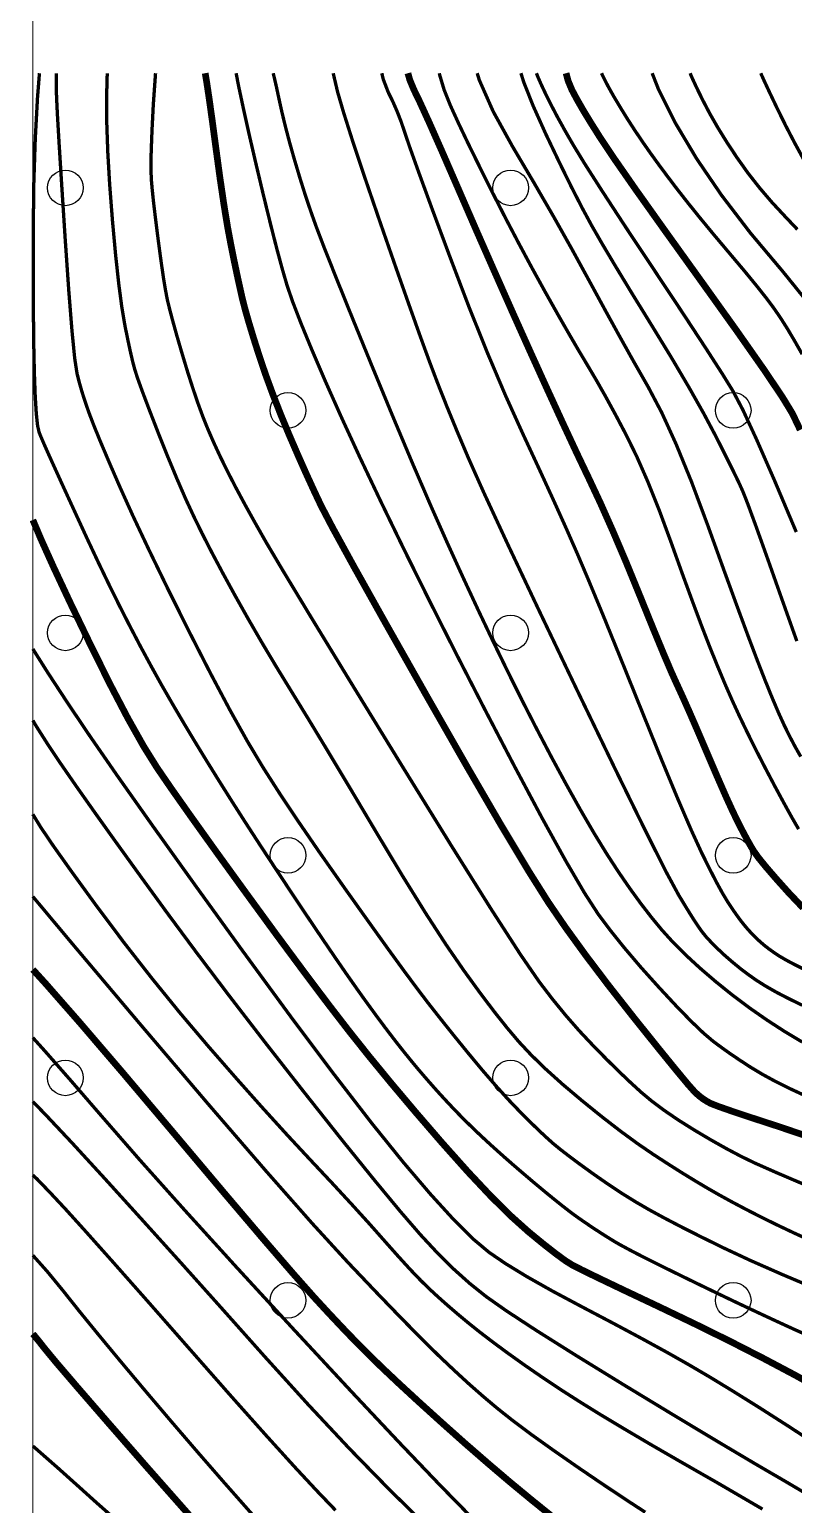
# Model space of a CAD drawing. Extents: x 396500 to 398250, y 1005980 to 1008200.
# Drawn here: x 396499.92 to 396517.09, y 1006767.84 to 1006800.98 of the extents above; entities that cross this region are included whole.
import ezdxf

# ---------------------------------------------------------------- set-up
doc = ezdxf.new("R2010")
doc.units = 0
doc.header["$LTSCALE"] = 0.5
doc.layers.get('0').update_dxf_attribs({"linetype": 'CONTINUOUS'})
doc.layers.add('DGX', color=2, linetype='CONTINUOUS')
doc.layers.add('ZBTZ', color=3, linetype='CONTINUOUS')
doc.layers.add('绘图层', color=6, linetype='CONTINUOUS', lineweight=5)

# ---------------------------------------------------------------- blocks, each defined once
blk = doc.blocks.new('gc326')
blk.add_circle((0, 0), 0.8)

msp = doc.modelspace()

# ---------------------------------------------------------------- linework, layer by layer
at = {"layer": 'DGX', "linetype": 'Continuous', "const_width": 0.075}
for points, elevation in [([(396500.148, 1006800), (396500.104, 1006799.444), (396500.054, 1006798.521), (396500.022, 1006797.545), (396500.009, 1006796.517), (396500.008, 1006795.523), (396500.012, 1006794.65), (396500.02, 1006793.896), (396500.034, 1006793.262), (396500.053, 1006792.749), (396500.077, 1006792.355), (396500.106, 1006792.082), (396500.141, 1006791.929), (396500.19, 1006791.81), (396500.264, 1006791.638), (396500.363, 1006791.415), (396500.488, 1006791.139), (396500.637, 1006790.81), (396500.811, 1006790.43), (396501.01, 1006789.997), (396501.233, 1006789.512), (396501.47, 1006789.008), (396501.707, 1006788.516), (396501.944, 1006788.036), (396502.182, 1006787.569), (396502.42, 1006787.114), (396502.659, 1006786.672), (396502.897, 1006786.243), (396503.137, 1006785.826), (396503.382, 1006785.409), (396503.638, 1006784.982), (396503.906, 1006784.543), (396504.185, 1006784.093), (396504.475, 1006783.632), (396504.777, 1006783.159), (396505.09, 1006782.676), (396505.415, 1006782.181), (396505.735, 1006781.697), (396506.035, 1006781.246), (396506.315, 1006780.828), (396506.576, 1006780.443), (396506.816, 1006780.09), (396507.036, 1006779.771), (396507.237, 1006779.484), (396507.417, 1006779.23), (396507.585, 1006778.998), (396507.748, 1006778.775), (396507.906, 1006778.563), (396508.06, 1006778.361), (396508.208, 1006778.169), (396508.352, 1006777.988), (396508.491, 1006777.816), (396508.624, 1006777.655), (396508.756, 1006777.5), (396508.887, 1006777.349), (396509.018, 1006777.2), (396509.148, 1006777.055), (396509.278, 1006776.914), (396509.408, 1006776.775), (396509.537, 1006776.64), (396509.666, 1006776.508), (396509.801, 1006776.375), (396509.945, 1006776.235), (396510.099, 1006776.09), (396510.263, 1006775.938), (396510.437, 1006775.781), (396510.621, 1006775.617), (396510.815, 1006775.447), (396511.019, 1006775.272), (396511.221, 1006775.1), (396511.411, 1006774.941), (396511.586, 1006774.796), (396511.749, 1006774.664), (396511.898, 1006774.545), (396512.033, 1006774.44), (396512.155, 1006774.348), (396512.264, 1006774.27), (396512.366, 1006774.199), (396512.469, 1006774.129), (396512.571, 1006774.06), (396512.673, 1006773.993), (396512.775, 1006773.927), (396512.877, 1006773.862), (396512.979, 1006773.799), (396513.081, 1006773.736), (396513.206, 1006773.665), (396513.378, 1006773.572), (396513.596, 1006773.458), (396513.86, 1006773.324), (396514.171, 1006773.169), (396514.529, 1006772.993), (396514.933, 1006772.796), (396515.383, 1006772.578), (396515.845, 1006772.357), (396516.285, 1006772.15), (396516.701, 1006771.956), (396517.095, 1006771.775), (396517.466, 1006771.609)], 38), ([(396517.655, 1006772.658), (396516.824, 1006773.009), (396516.112, 1006773.323), (396515.52, 1006773.6), (396515.016, 1006773.848), (396514.57, 1006774.073), (396514.181, 1006774.276), (396513.851, 1006774.456), (396513.546, 1006774.633), (396513.236, 1006774.825), (396512.921, 1006775.034), (396512.6, 1006775.257), (396512.3, 1006775.474), (396512.049, 1006775.661), (396511.846, 1006775.818), (396511.691, 1006775.945), (396511.547, 1006776.074), (396511.373, 1006776.236), (396511.172, 1006776.432), (396510.942, 1006776.662), (396510.686, 1006776.929), (396510.407, 1006777.238), (396510.104, 1006777.588), (396509.779, 1006777.979), (396509.454, 1006778.379), (396509.155, 1006778.754), (396508.88, 1006779.104), (396508.632, 1006779.43), (396508.352, 1006779.808), (396507.984, 1006780.314), (396507.529, 1006780.949), (396506.987, 1006781.711), (396506.433, 1006782.5), (396505.945, 1006783.212), (396505.523, 1006783.847), (396505.166, 1006784.406), (396504.819, 1006784.987), (396504.426, 1006785.691), (396503.988, 1006786.518), (396503.503, 1006787.467), (396503.026, 1006788.426), (396502.61, 1006789.284), (396502.254, 1006790.04), (396501.959, 1006790.694), (396501.717, 1006791.251), (396501.519, 1006791.718), (396501.366, 1006792.094), (396501.257, 1006792.38), (396501.176, 1006792.614), (396501.104, 1006792.838), (396501.043, 1006793.051), (396500.992, 1006793.253), (396500.94, 1006793.591), (396500.879, 1006794.21), (396500.807, 1006795.112), (396500.725, 1006796.295), (396500.648, 1006797.487), (396500.59, 1006798.413), (396500.551, 1006799.075), (396500.532, 1006799.472), (396500.526, 1006799.719), (396500.527, 1006799.931), (396500.529, 1006800)], 38.5), ([(396517.507, 1006773.75), (396517.093, 1006773.94), (396516.712, 1006774.121), (396516.363, 1006774.293), (396516.038, 1006774.459), (396515.727, 1006774.623), (396515.432, 1006774.785), (396515.152, 1006774.945), (396514.872, 1006775.112), (396514.575, 1006775.294), (396514.263, 1006775.492), (396513.935, 1006775.705), (396513.583, 1006775.946), (396513.199, 1006776.227), (396512.784, 1006776.548), (396512.338, 1006776.909), (396511.902, 1006777.277), (396511.521, 1006777.62), (396511.193, 1006777.939), (396510.919, 1006778.232), (396510.657, 1006778.542), (396510.363, 1006778.912), (396510.039, 1006779.342), (396509.684, 1006779.831), (396509.283, 1006780.414), (396508.82, 1006781.129), (396508.296, 1006781.974), (396507.71, 1006782.949), (396507.128, 1006783.928), (396506.616, 1006784.782), (396506.174, 1006785.512), (396505.802, 1006786.118), (396505.47, 1006786.66), (396505.149, 1006787.198), (396504.84, 1006787.732), (396504.542, 1006788.262), (396504.265, 1006788.769), (396504.017, 1006789.236), (396503.799, 1006789.663), (396503.61, 1006790.05), (396503.429, 1006790.442), (396503.237, 1006790.885), (396503.032, 1006791.379), (396502.814, 1006791.924), (396502.614, 1006792.44), (396502.459, 1006792.85), (396502.35, 1006793.153), (396502.287, 1006793.349), (396502.243, 1006793.517), (396502.192, 1006793.736), (396502.134, 1006794.005), (396502.069, 1006794.325), (396502, 1006794.731), (396501.93, 1006795.261), (396501.859, 1006795.913), (396501.788, 1006796.688), (396501.726, 1006797.49), (396501.683, 1006798.223), (396501.66, 1006798.887), (396501.657, 1006799.481), (396501.671, 1006800)], 39), ([(396517.625, 1006774.901), (396516.703, 1006775.294), (396516.2, 1006775.517), (396515.897, 1006775.665), (396515.572, 1006775.837), (396515.226, 1006776.032), (396514.857, 1006776.251), (396514.497, 1006776.477), (396514.177, 1006776.696), (396513.895, 1006776.907), (396513.653, 1006777.11), (396513.42, 1006777.324), (396513.164, 1006777.568), (396512.885, 1006777.843), (396512.585, 1006778.149), (396512.275, 1006778.479), (396511.969, 1006778.829), (396511.667, 1006779.199), (396511.37, 1006779.588), (396510.954, 1006780.193), (396510.299, 1006781.208), (396509.404, 1006782.635), (396508.269, 1006784.473), (396507.138, 1006786.317), (396506.256, 1006787.764), (396505.623, 1006788.812), (396505.238, 1006789.462), (396504.99, 1006789.9), (396504.763, 1006790.309), (396504.558, 1006790.691), (396504.376, 1006791.045), (396504.212, 1006791.378), (396504.065, 1006791.695), (396503.934, 1006791.996), (396503.819, 1006792.282), (396503.71, 1006792.579), (396503.596, 1006792.914), (396503.477, 1006793.286), (396503.353, 1006793.696), (396503.237, 1006794.093), (396503.144, 1006794.427), (396503.072, 1006794.698), (396503.022, 1006794.905), (396502.98, 1006795.121), (396502.931, 1006795.417), (396502.877, 1006795.794), (396502.816, 1006796.25), (396502.758, 1006796.709), (396502.712, 1006797.091), (396502.68, 1006797.397), (396502.66, 1006797.626), (396502.653, 1006797.874), (396502.658, 1006798.235), (396502.676, 1006798.711), (396502.706, 1006799.301), (396502.756, 1006800)], 39.5), ([(396517.355, 1006777.02), (396516.998, 1006777.185), (396516.674, 1006777.347), (396516.381, 1006777.507), (396516.12, 1006777.664), (396515.883, 1006777.819), (396515.662, 1006777.968), (396515.458, 1006778.114), (396515.269, 1006778.255), (396515.058, 1006778.435), (396514.786, 1006778.696), (396514.452, 1006779.039), (396514.057, 1006779.464), (396513.652, 1006779.915), (396513.291, 1006780.34), (396512.973, 1006780.737), (396512.697, 1006781.106), (396512.389, 1006781.582), (396511.971, 1006782.297), (396511.444, 1006783.251), (396510.808, 1006784.445), (396510.136, 1006785.734), (396509.5, 1006786.973), (396508.9, 1006788.162), (396508.336, 1006789.301), (396507.817, 1006790.373), (396507.35, 1006791.358), (396506.935, 1006792.259), (396506.572, 1006793.073), (396506.266, 1006793.787), (396506.021, 1006794.384), (396505.836, 1006794.864), (396505.711, 1006795.228), (396505.607, 1006795.585), (396505.482, 1006796.046), (396505.338, 1006796.611), (396505.174, 1006797.28), (396505.009, 1006797.974), (396504.861, 1006798.613), (396504.731, 1006799.198), (396504.618, 1006799.728), (396504.566, 1006800)], 40.5), ([(396517.282, 1006778.229), (396516.883, 1006778.468), (396516.491, 1006778.722), (396516.103, 1006778.992), (396515.72, 1006779.279), (396515.342, 1006779.583), (396514.984, 1006779.891), (396514.663, 1006780.187), (396514.378, 1006780.472), (396514.13, 1006780.746), (396513.896, 1006781.03), (396513.655, 1006781.342), (396513.407, 1006781.684), (396513.151, 1006782.056), (396512.884, 1006782.468), (396512.598, 1006782.935), (396512.295, 1006783.456), (396511.974, 1006784.031), (396511.645, 1006784.64), (396511.318, 1006785.264), (396510.991, 1006785.902), (396510.666, 1006786.556), (396510.338, 1006787.231), (396510.003, 1006787.937), (396509.661, 1006788.673), (396509.312, 1006789.44), (396508.941, 1006790.275), (396508.534, 1006791.219), (396508.092, 1006792.271), (396507.613, 1006793.431), (396507.162, 1006794.537), (396506.805, 1006795.424), (396506.54, 1006796.092), (396506.368, 1006796.543), (396506.244, 1006796.892), (396506.121, 1006797.257), (396506.001, 1006797.638), (396505.883, 1006798.034), (396505.772, 1006798.424), (396505.677, 1006798.785), (396505.596, 1006799.118), (396505.529, 1006799.422), (396505.471, 1006799.693), (396505.417, 1006799.927), (396505.398, 1006800)], 41), ([(396517.282, 1006779.056), (396516.972, 1006779.207), (396516.697, 1006779.35), (396516.459, 1006779.486), (396516.256, 1006779.614), (396516.073, 1006779.743), (396515.893, 1006779.879), (396515.716, 1006780.024), (396515.541, 1006780.176), (396515.38, 1006780.327), (396515.242, 1006780.465), (396515.126, 1006780.59), (396515.034, 1006780.703), (396514.94, 1006780.836), (396514.82, 1006781.019), (396514.674, 1006781.254), (396514.502, 1006781.539), (396514.22, 1006782.061), (396513.746, 1006783.004), (396513.078, 1006784.368), (396512.216, 1006786.154), (396511.346, 1006787.976), (396510.65, 1006789.451), (396510.128, 1006790.578), (396509.781, 1006791.357), (396509.532, 1006791.946), (396509.303, 1006792.503), (396509.095, 1006793.028), (396508.908, 1006793.522), (396508.706, 1006794.075), (396508.455, 1006794.78), (396508.153, 1006795.637), (396507.802, 1006796.645), (396507.461, 1006797.642), (396507.187, 1006798.463), (396506.982, 1006799.109), (396506.845, 1006799.579), (396506.748, 1006799.993), (396506.747, 1006800)], 41.5), ([(396517.342, 1006779.855), (396517.11, 1006779.97), (396516.921, 1006780.07), (396516.776, 1006780.155), (396516.655, 1006780.234), (396516.542, 1006780.315), (396516.435, 1006780.398), (396516.335, 1006780.484), (396516.239, 1006780.573), (396516.147, 1006780.667), (396516.057, 1006780.765), (396515.971, 1006780.867), (396515.884, 1006780.978), (396515.794, 1006781.102), (396515.7, 1006781.238), (396515.602, 1006781.387), (396515.491, 1006781.572), (396515.357, 1006781.817), (396515.199, 1006782.124), (396515.018, 1006782.491), (396514.789, 1006782.991), (396514.486, 1006783.695), (396514.109, 1006784.604), (396513.659, 1006785.718), (396513.204, 1006786.847), (396512.815, 1006787.805), (396512.49, 1006788.589), (396512.23, 1006789.202), (396511.983, 1006789.765), (396511.696, 1006790.402), (396511.37, 1006791.113), (396511.005, 1006791.899), (396510.614, 1006792.764), (396510.21, 1006793.717), (396509.793, 1006794.756), (396509.365, 1006795.882), (396508.974, 1006796.934), (396508.675, 1006797.752), (396508.466, 1006798.337), (396508.347, 1006798.688), (396508.269, 1006798.919), (396508.181, 1006799.144), (396508.085, 1006799.364), (396507.98, 1006799.578), (396507.873, 1006799.858), (396507.838, 1006800)], 41.5), ([(396517.201, 1006783.013), (396517.056, 1006783.263), (396516.878, 1006783.585), (396516.666, 1006783.978), (396516.446, 1006784.397), (396516.241, 1006784.796), (396516.053, 1006785.175), (396515.88, 1006785.534), (396515.714, 1006785.894), (396515.547, 1006786.275), (396515.379, 1006786.677), (396515.208, 1006787.099), (396515.025, 1006787.571), (396514.819, 1006788.123), (396514.588, 1006788.753), (396514.334, 1006789.463), (396514.071, 1006790.176), (396513.815, 1006790.817), (396513.565, 1006791.386), (396513.321, 1006791.884), (396513.087, 1006792.327), (396512.865, 1006792.734), (396512.656, 1006793.103), (396512.459, 1006793.436), (396512.256, 1006793.776), (396512.03, 1006794.164), (396511.78, 1006794.601), (396511.507, 1006795.087), (396511.219, 1006795.61), (396510.925, 1006796.157), (396510.625, 1006796.729), (396510.32, 1006797.326), (396510.031, 1006797.905), (396509.777, 1006798.422), (396509.56, 1006798.878), (396509.38, 1006799.272), (396509.238, 1006799.627), (396509.137, 1006799.964), (396509.13, 1006800)], 43), ([(396517.248, 1006784.643), (396517.119, 1006784.871), (396516.995, 1006785.107), (396516.876, 1006785.35), (396516.751, 1006785.625), (396516.609, 1006785.958), (396516.45, 1006786.35), (396516.275, 1006786.799), (396516.067, 1006787.349), (396515.812, 1006788.039), (396515.509, 1006788.871), (396515.158, 1006789.845), (396514.793, 1006790.822), (396514.449, 1006791.664), (396514.126, 1006792.373), (396513.823, 1006792.947), (396513.52, 1006793.477), (396513.199, 1006794.051), (396512.858, 1006794.671), (396512.497, 1006795.335), (396512.112, 1006796.039), (396511.697, 1006796.777), (396511.25, 1006797.549), (396510.773, 1006798.355), (396510.341, 1006799.138), (396510.029, 1006799.844), (396509.981, 1006800)], 43.5), ([(396517.16, 1006787.239), (396516.824, 1006788.184), (396516.494, 1006789.118), (396516.239, 1006789.83), (396516.059, 1006790.32), (396515.954, 1006790.588), (396515.866, 1006790.784), (396515.733, 1006791.059), (396515.557, 1006791.413), (396515.338, 1006791.847), (396515.067, 1006792.357), (396514.737, 1006792.941), (396514.349, 1006793.6), (396513.901, 1006794.332), (396513.46, 1006795.048), (396513.089, 1006795.66), (396512.787, 1006796.168), (396512.556, 1006796.57), (396512.344, 1006796.962), (396512.101, 1006797.436), (396511.827, 1006797.994), (396511.521, 1006798.635), (396511.238, 1006799.265), (396511.03, 1006799.79), (396510.963, 1006800)], 44), ([(396517.148, 1006789.689), (396516.656, 1006790.855), (396516.256, 1006791.77), (396515.948, 1006792.435), (396515.73, 1006792.85), (396515.49, 1006793.239), (396515.114, 1006793.823), (396514.602, 1006794.604), (396513.954, 1006795.581), (396513.302, 1006796.563), (396512.782, 1006797.361), (396512.391, 1006797.973), (396512.131, 1006798.4), (396511.946, 1006798.722), (396511.782, 1006799.019), (396511.64, 1006799.289), (396511.518, 1006799.535), (396511.419, 1006799.746), (396511.344, 1006799.916), (396511.311, 1006800)], 44.5), ([(396517.28, 1006793.686), (396517.108, 1006793.989), (396516.946, 1006794.262), (396516.792, 1006794.505), (396516.646, 1006794.717), (396516.478, 1006794.943), (396516.254, 1006795.226), (396515.975, 1006795.566), (396515.64, 1006795.963), (396515.296, 1006796.372), (396514.986, 1006796.748), (396514.711, 1006797.09), (396514.47, 1006797.398), (396514.253, 1006797.684), (396514.05, 1006797.958), (396513.861, 1006798.22), (396513.686, 1006798.471), (396513.52, 1006798.718), (396513.358, 1006798.968), (396513.201, 1006799.223), (396513.047, 1006799.48), (396512.911, 1006799.724), (396512.804, 1006799.933), (396512.774, 1006800)], 45.5), ([(396513.911, 1006800), (396514.056, 1006799.63), (396514.436, 1006798.874), (396514.912, 1006798.076), (396515.472, 1006797.254), (396516.118, 1006796.409), (396516.848, 1006795.541), (396517.6, 1006794.609)], 46), ([(396517.172, 1006796.49), (396516.891, 1006796.787), (396516.6, 1006797.1), (396516.324, 1006797.423), (396516.064, 1006797.755), (396515.82, 1006798.098), (396515.594, 1006798.44), (396515.39, 1006798.77), (396515.207, 1006799.089), (396515.046, 1006799.397), (396514.912, 1006799.671), (396514.809, 1006799.892), (396514.763, 1006800)], 46.5), ([(396517.308, 1006798.073), (396517.109, 1006798.438), (396516.913, 1006798.816), (396516.721, 1006799.206), (396516.55, 1006799.565), (396516.419, 1006799.846), (396516.35, 1006800)], 47), ([(396500, 1006787.062), (396500.334, 1006786.532), (396500.774, 1006785.859), (396501.284, 1006785.1), (396501.907, 1006784.199), (396502.684, 1006783.098), (396503.615, 1006781.796), (396504.7, 1006780.293), (396505.798, 1006778.793), (396506.768, 1006777.499), (396507.609, 1006776.409), (396508.322, 1006775.525), (396508.929, 1006774.813), (396509.453, 1006774.238), (396509.893, 1006773.8), (396510.251, 1006773.5), (396510.619, 1006773.249), (396511.093, 1006772.959), (396511.672, 1006772.632), (396512.358, 1006772.266), (396513.059, 1006771.897), (396513.688, 1006771.56), (396514.243, 1006771.256), (396514.725, 1006770.983), (396515.2, 1006770.704), (396515.735, 1006770.378), (396516.329, 1006770.007), (396516.982, 1006769.589), (396517.696, 1006769.121)], 37), ([(396500, 1006785.456), (396500.081, 1006785.319), (396500.322, 1006784.94), (396500.623, 1006784.488), (396500.985, 1006783.964), (396501.406, 1006783.366), (396501.885, 1006782.695), (396502.421, 1006781.951), (396503.015, 1006781.133), (396503.676, 1006780.24), (396504.41, 1006779.269), (396505.218, 1006778.219), (396506.1, 1006777.092), (396506.952, 1006776.017), (396507.671, 1006775.127), (396508.255, 1006774.421), (396508.706, 1006773.899), (396509.086, 1006773.49), (396509.458, 1006773.122), (396509.822, 1006772.796), (396510.177, 1006772.512), (396510.634, 1006772.19), (396511.302, 1006771.752), (396512.183, 1006771.197), (396513.274, 1006770.525), (396514.401, 1006769.841), (396515.384, 1006769.25), (396516.224, 1006768.751), (396516.921, 1006768.345), (396517.647, 1006767.916)], 36.5), ([(396516.389, 1006767.733), (396515.39, 1006768.316), (396514.579, 1006768.78), (396513.868, 1006769.191), (396513.258, 1006769.551), (396512.748, 1006769.857), (396512.297, 1006770.137), (396511.862, 1006770.415), (396511.445, 1006770.693), (396511.045, 1006770.969), (396510.671, 1006771.236), (396510.334, 1006771.485), (396510.032, 1006771.716), (396509.767, 1006771.929), (396509.527, 1006772.129), (396509.305, 1006772.32), (396509.1, 1006772.503), (396508.911, 1006772.677), (396508.713, 1006772.871), (396508.48, 1006773.114), (396508.213, 1006773.407), (396507.91, 1006773.748), (396507.567, 1006774.136), (396507.176, 1006774.567), (396506.738, 1006775.042), (396506.253, 1006775.559), (396505.728, 1006776.124), (396505.168, 1006776.74), (396504.574, 1006777.408), (396503.946, 1006778.127), (396503.305, 1006778.883), (396502.673, 1006779.662), (396502.048, 1006780.462), (396501.432, 1006781.285), (396500.885, 1006782.038), (396500.465, 1006782.629), (396500.175, 1006783.058), (396500.012, 1006783.326), (396500, 1006783.348)], 36), ([(396513.757, 1006767.662), (396513.325, 1006767.943), (396512.825, 1006768.276), (396512.255, 1006768.664), (396511.688, 1006769.058), (396511.195, 1006769.411), (396510.777, 1006769.724), (396510.433, 1006769.997), (396510.121, 1006770.26), (396509.799, 1006770.543), (396509.467, 1006770.848), (396509.124, 1006771.173), (396508.736, 1006771.556), (396508.266, 1006772.033), (396507.715, 1006772.605), (396507.081, 1006773.272), (396506.282, 1006774.145), (396505.232, 1006775.336), (396503.931, 1006776.844), (396502.378, 1006778.669), (396500.892, 1006780.431), (396500, 1006781.498)], 35.5), ([(396500, 1006778.327), (396500.261, 1006778.037), (396500.839, 1006777.379), (396501.548, 1006776.56), (396502.398, 1006775.584), (396503.403, 1006774.459), (396504.561, 1006773.183), (396505.873, 1006771.756), (396507.162, 1006770.367), (396508.254, 1006769.204), (396509.149, 1006768.267), (396509.846, 1006767.555)], 34.5), ([(396508.877, 1006767.32), (396508.018, 1006768.162), (396507.12, 1006769.082), (396506.185, 1006770.081), (396505.211, 1006771.157), (396504.242, 1006772.245), (396503.32, 1006773.275), (396502.443, 1006774.247), (396501.613, 1006775.163), (396500.876, 1006775.967), (396500.276, 1006776.606), (396500, 1006776.89)], 34), ([(396500, 1006775.242), (396500.102, 1006775.142), (396500.396, 1006774.836), (396500.742, 1006774.465), (396501.193, 1006773.966), (396501.804, 1006773.28), (396502.575, 1006772.408), (396503.506, 1006771.348), (396504.444, 1006770.281), (396505.237, 1006769.391), (396505.885, 1006768.676), (396506.387, 1006768.136), (396506.8, 1006767.705)], 33.5), ([(396500, 1006773.436), (396500.325, 1006773.071), (396500.672, 1006772.648), (396501.039, 1006772.186), (396501.47, 1006771.657), (396501.964, 1006771.06), (396502.521, 1006770.396), (396503.114, 1006769.697), (396503.714, 1006768.999), (396504.322, 1006768.301), (396504.938, 1006767.603)], 33), ([(396501.895, 1006767.466), (396501.446, 1006767.863), (396501.02, 1006768.247), (396500.579, 1006768.643), (396500.085, 1006769.077), (396500, 1006769.151)], 32)]:
    msp.add_lwpolyline(points, dxfattribs=dict(at, elevation=elevation))
at = {"layer": 'DGX', "color": 3, "linetype": 'Continuous', "lineweight": -2, "const_width": 0.15}
for points, elevation in [([(396517.513, 1006776.072), (396516.756, 1006776.328), (396516.156, 1006776.524), (396515.7, 1006776.676), (396515.389, 1006776.785), (396515.223, 1006776.851), (396515.131, 1006776.901), (396515.041, 1006776.96), (396514.953, 1006777.029), (396514.868, 1006777.107), (396514.719, 1006777.274), (396514.442, 1006777.608), (396514.034, 1006778.11), (396513.498, 1006778.779), (396512.927, 1006779.506), (396512.417, 1006780.18), (396511.967, 1006780.801), (396511.578, 1006781.37), (396511.137, 1006782.069), (396510.53, 1006783.081), (396509.759, 1006784.408), (396508.823, 1006786.048), (396507.912, 1006787.66), (396507.217, 1006788.903), (396506.739, 1006789.775), (396506.476, 1006790.277), (396506.317, 1006790.614), (396506.145, 1006790.989), (396505.961, 1006791.403), (396505.765, 1006791.855), (396505.572, 1006792.32), (396505.394, 1006792.774), (396505.231, 1006793.218), (396505.085, 1006793.65), (396504.957, 1006794.051), (396504.852, 1006794.398), (396504.768, 1006794.693), (396504.706, 1006794.934), (396504.653, 1006795.17), (396504.592, 1006795.448), (396504.525, 1006795.767), (396504.452, 1006796.128), (396504.373, 1006796.55), (396504.291, 1006797.052), (396504.205, 1006797.633), (396504.115, 1006798.294), (396504.03, 1006798.931), (396503.959, 1006799.439), (396503.902, 1006799.818), (396503.871, 1006800)], 40), ([(396517.299, 1006781.245), (396516.982, 1006781.579), (396516.689, 1006781.906), (396516.461, 1006782.171), (396516.296, 1006782.374), (396516.195, 1006782.516), (396516.121, 1006782.639), (396516.038, 1006782.787), (396515.946, 1006782.96), (396515.844, 1006783.158), (396515.721, 1006783.412), (396515.564, 1006783.755), (396515.375, 1006784.187), (396515.152, 1006784.707), (396514.93, 1006785.227), (396514.743, 1006785.657), (396514.591, 1006785.998), (396514.475, 1006786.25), (396514.348, 1006786.53), (396514.166, 1006786.957), (396513.929, 1006787.531), (396513.637, 1006788.252), (396513.326, 1006789.012), (396513.031, 1006789.705), (396512.753, 1006790.331), (396512.491, 1006790.89), (396512.219, 1006791.461), (396511.909, 1006792.126), (396511.561, 1006792.885), (396511.175, 1006793.736), (396510.77, 1006794.638), (396510.366, 1006795.55), (396509.961, 1006796.47), (396509.557, 1006797.4), (396509.192, 1006798.239), (396508.903, 1006798.892), (396508.691, 1006799.356), (396508.557, 1006799.633), (396508.466, 1006799.852), (396508.425, 1006800)], 42.5), ([(396511.977, 1006800), (396512.024, 1006799.827), (396512.108, 1006799.625), (396512.219, 1006799.417), (396512.362, 1006799.167), (396512.539, 1006798.877), (396512.748, 1006798.545), (396513.058, 1006798.081), (396513.537, 1006797.392), (396514.185, 1006796.48), (396515.001, 1006795.343), (396515.805, 1006794.219), (396516.417, 1006793.346), (396516.835, 1006792.724), (396517.061, 1006792.353), (396517.236, 1006791.985)], 45), ([(396517.812, 1006770.358), (396517.122, 1006770.743), (396516.407, 1006771.122), (396515.657, 1006771.506), (396514.87, 1006771.894), (396514.048, 1006772.288), (396513.297, 1006772.643), (396512.724, 1006772.917), (396512.329, 1006773.109), (396512.113, 1006773.22), (396511.957, 1006773.318), (396511.742, 1006773.476), (396511.467, 1006773.691), (396511.133, 1006773.965), (396510.739, 1006774.318), (396510.282, 1006774.77), (396509.763, 1006775.323), (396509.182, 1006775.975), (396508.592, 1006776.659), (396508.048, 1006777.305), (396507.549, 1006777.913), (396507.095, 1006778.484), (396506.627, 1006779.091), (396506.086, 1006779.811), (396505.471, 1006780.642), (396504.783, 1006781.585), (396504.114, 1006782.51), (396503.558, 1006783.288), (396503.115, 1006783.917), (396502.785, 1006784.399), (396502.485, 1006784.88), (396502.133, 1006785.506), (396501.729, 1006786.279), (396501.274, 1006787.198), (396500.831, 1006788.118), (396500.467, 1006788.897), (396500.18, 1006789.534), (396500, 1006789.961)], 37.5), ([(396511.656, 1006767.573), (396511.196, 1006767.945), (396510.712, 1006768.345), (396510.213, 1006768.77), (396509.697, 1006769.219), (396509.166, 1006769.693), (396508.66, 1006770.151), (396508.222, 1006770.555), (396507.852, 1006770.904), (396507.55, 1006771.198), (396507.271, 1006771.478), (396506.973, 1006771.788), (396506.655, 1006772.126), (396506.318, 1006772.492), (396505.86, 1006773.009), (396505.18, 1006773.797), (396504.28, 1006774.857), (396503.159, 1006776.189), (396502.02, 1006777.538), (396501.067, 1006778.651), (396500.3, 1006779.527), (396500, 1006779.857)], 35), ([(396500, 1006771.67), (396500.036, 1006771.628), (396500.146, 1006771.493), (396500.274, 1006771.331), (396500.52, 1006771.033), (396500.983, 1006770.492), (396501.663, 1006769.707), (396502.56, 1006768.679), (396503.514, 1006767.597)], 32.5)]:
    msp.add_lwpolyline(points, dxfattribs=dict(at, elevation=elevation))
at = {"layer": '绘图层', "linetype": 'Continuous', "flags": 128}
msp.add_lwpolyline([(396500, 1006840), (396500, 1006440), (396900, 1006440), (396900, 1006840)], close=True, dxfattribs=at)

# ---------------------------------------------------------------- block references
at = {"layer": 'ZBTZ', "linetype": 'Continuous', "xscale": 0.5, "yscale": 0.5}
for p in [(396500.731, 1006797.423), (396510.731, 1006797.423), (396505.731, 1006792.423), (396515.731, 1006792.423), (396500.731, 1006787.423), (396510.731, 1006787.423), (396505.731, 1006782.423), (396515.731, 1006782.423), (396500.731, 1006777.423), (396510.731, 1006777.423), (396505.731, 1006772.423), (396515.731, 1006772.423)]:
    msp.add_blockref('gc326', p, dxfattribs=at)

doc.saveas('drawing.dxf')
